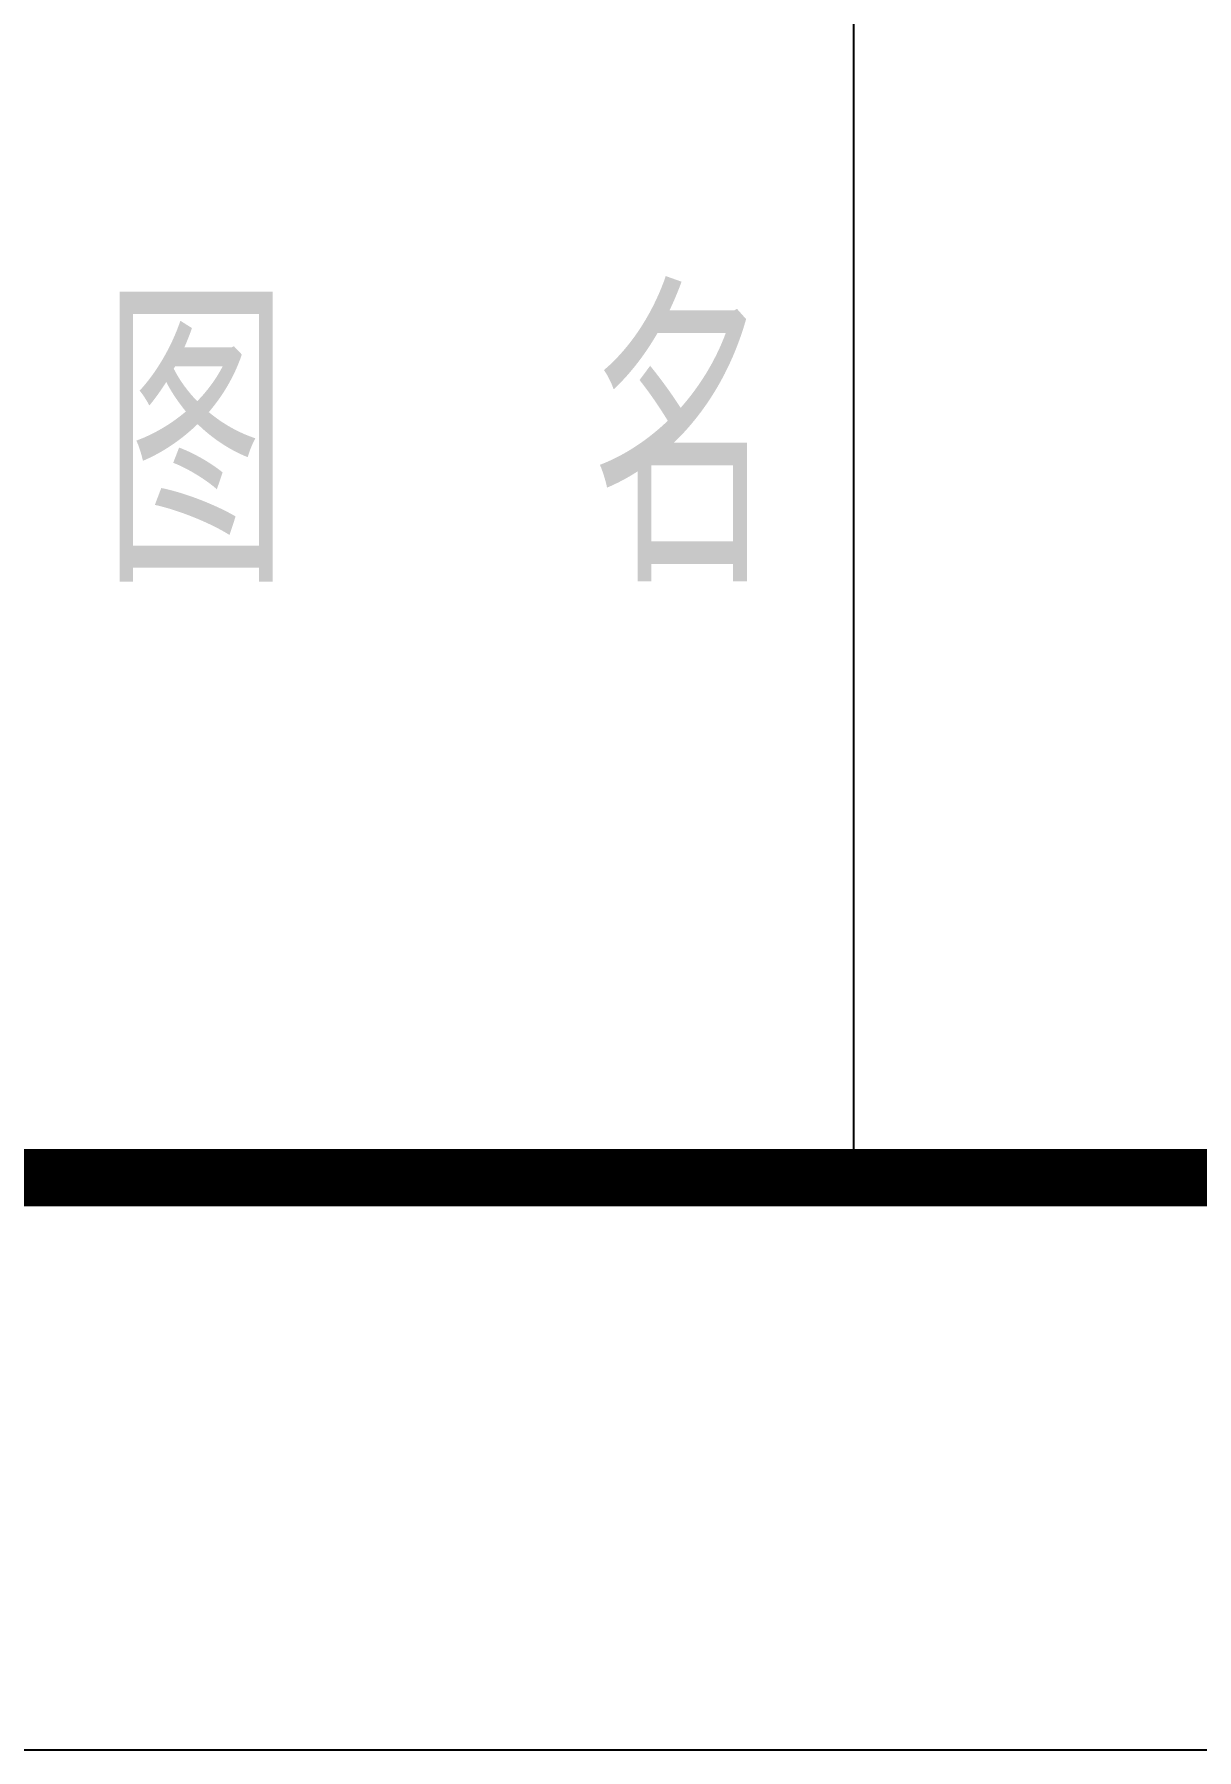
# Model space of a CAD drawing. Extents: x -165130 to 255370, y -346822 to 187778.
# Drawn here: x 198208 to 208368, y -168622 to -153630 of the extents above; entities that cross this region are included whole.
import ezdxf

# ---------------------------------------------------------------- set-up
doc = ezdxf.new("R2010")
doc.units = 0
doc.header["$MEASUREMENT"] = 0
doc.layers.get('0').update_dxf_attribs({"linetype": 'CONTINUOUS'})
for name, color, linetype in [('PUB_TEXT', 7, 'CONTINUOUS'), ('PUB_TITLE', 4, 'CONTINUOUS'), ('层0', 253, 'CONTINUOUS')]:
    doc.layers.add(name, color=color, linetype=linetype)
doc.styles.get("Standard").update_dxf_attribs({"font": 'TSSDENG', "height": 3, "bigfont": 'TSSDCHN'})

# ---------------------------------------------------------------- blocks, each defined once
blk = doc.blocks.new('qar5gesfd')
blk.add_line((-11968.1, 154824.2), (-11968.1, 158024.2))
at = {"layer": 'PUB_TITLE'}
blk.add_lwpolyline([(-86068.1, 153824.2), (-1968.1, 153824.2), (-1968.1, 213224.2), (-86068.1, 213224.2)], close=True, dxfattribs=at)
at = {"layer": 'PUB_TITLE', "const_width": 100}
blk.add_lwpolyline([(-83568.1, 154824.2), (-2968.1, 154824.2), (-2968.1, 212224.2), (-83568.1, 212224.2)], close=True, dxfattribs=at)
at = {"layer": 'PUB_TEXT', "width": 0.7}
for s, p in [('名', (-12426.8, 155865.8)), ('图', (-13277.9, 155865.8))]:
    blk.add_text(s, height=482.3, dxfattribs=at).set_placement(p)

msp = doc.modelspace()

# ---------------------------------------------------------------- block references
at = {"layer": '层0', "xscale": 5, "yscale": 5, "zscale": 5}
msp.add_blockref('qar5gesfd', (265210.681, -937742.598, -625.1), dxfattribs=at)

doc.saveas('drawing.dxf')
